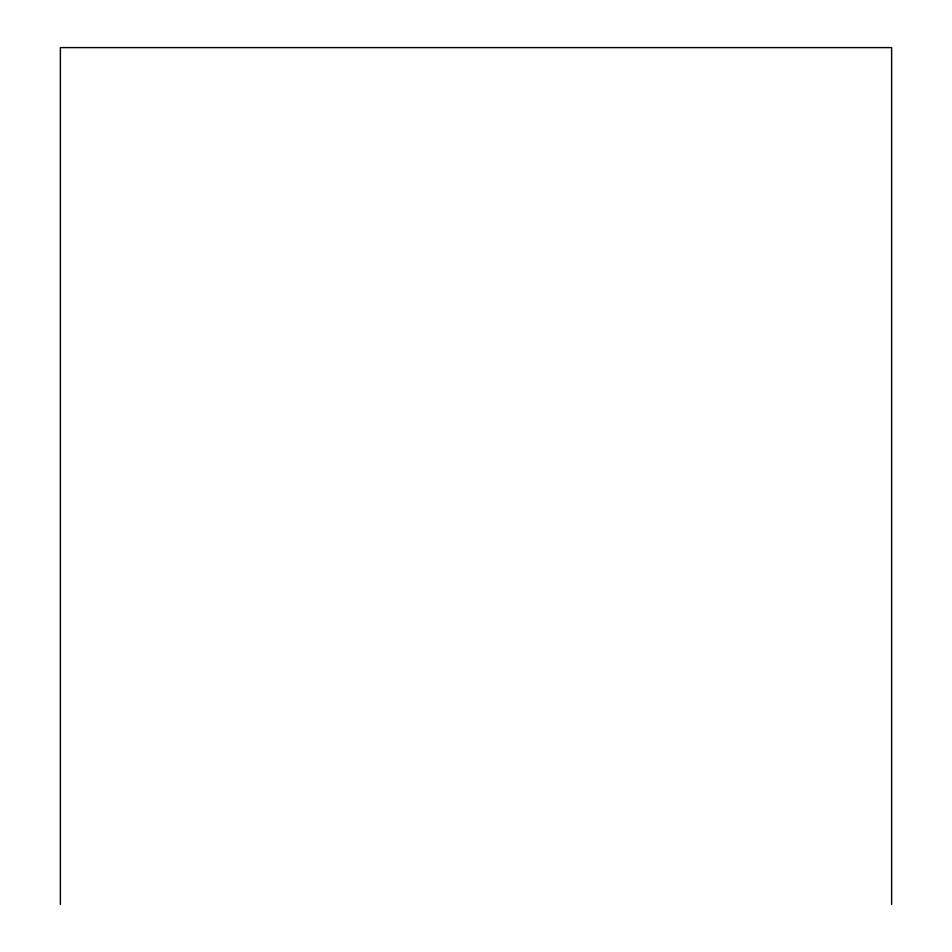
<?xml version="1.0" encoding="UTF-8"?>
<svg xmlns="http://www.w3.org/2000/svg" width="952" height="952" viewBox="0 0 952 952"><rect width="100%" height="100%" fill="white"/><g stroke="black" fill="none" stroke-linecap="round" stroke-linejoin="round"><path stroke-width="1.43" d="M891.619 904.4L891.619 47.6L60.381 47.6L60.381 904.4"/></g></svg>
